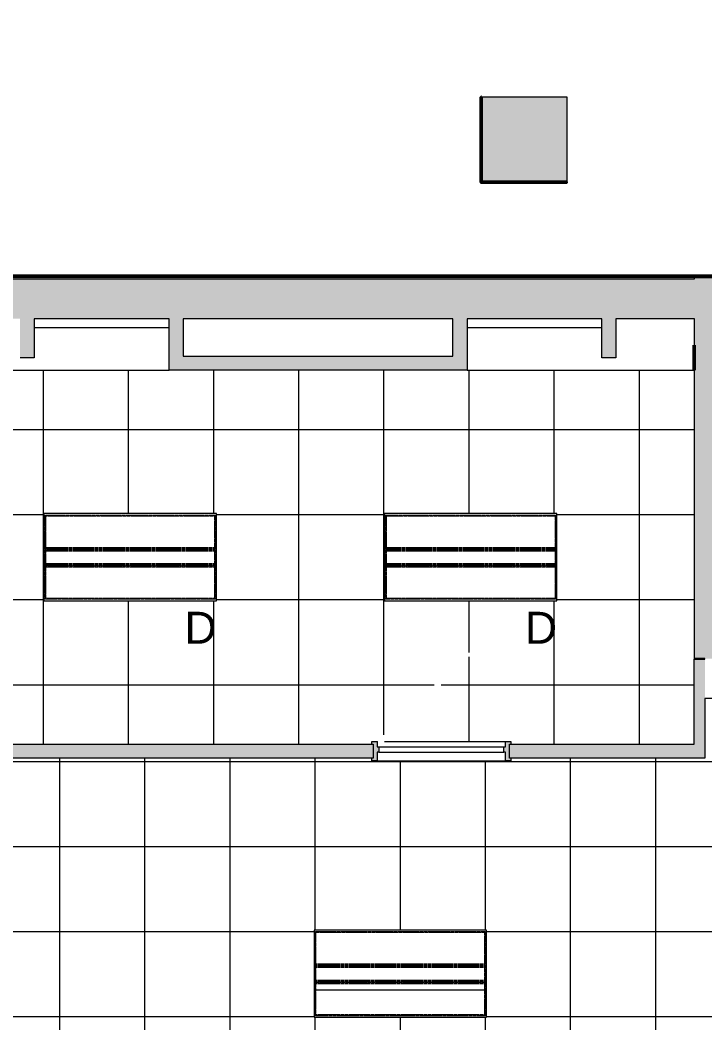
# Model space of a CAD drawing. Header units: inches. Extents: x 842 to 2180, y -10 to 1751.
# Drawn here: x 1326.4 to 1519.4, y 1199.8 to 1482.7 of the extents above; entities that cross this region are included whole.
import ezdxf

# ---------------------------------------------------------------- set-up
doc = ezdxf.new("R2010")
doc.units = ezdxf.units.IN
doc.header["$MEASUREMENT"] = 0
doc.linetypes.add('Demolished', pattern=[0.1875, 0.125, -0.0625])
for name, color, linetype, lineweight in [('A-CLNG', 13, 'Demolished', 9), ('A-CLNG-PATT', 13, 'Demolished', 9), ('A-DOOR', 31, 'Continuous', 13), ('A-WALL-PATT', 111, 'Continuous', 13), ('E-LITE-EQPM', 33, 'Demolished', 9), ('E-LITE-EQPM-IDEN', 33, 'Continuous', 9), ('hide', 7, 'Continuous', 9), ('I-WALL', 2, 'Continuous', 13), ('Orbis - Background_dwg', 8, 'Continuous', 9), ('Orbis_AR$0$A-Wall-Exst', 7, 'Continuous', 9), ('Orbis_BB$0$A-Wall-Exst', 7, 'Continuous', 9), ('Orbis_BB$0$TI_Grid_E957150$0$S-P1-COLS-CONC', 50, 'Continuous', 50), ('Orbis_BB$0$TI_Grid_E957150$0$S-P1-COLS-CONC-PATT', 250, 'Continuous', 20), ('Orbis_BB$0$TI_Grid_E957150$0$S-P4-COLS-CONC', 50, 'Continuous', 50), ('Orbis_BB$0$TI_Grid_E957150$0$S-P4-COLS-CONC-PATT', 250, 'Continuous', 20), ('Orbis_Furn$0$A-Furn', 7, 'Continuous', 9), ('S-COLS', 52, 'Continuous', 13)]:
    doc.layers.add(name, color=color, linetype=linetype, lineweight=lineweight)
doc.styles.add('Arial', font='arial.ttf', dxfattribs={"height": 9})

# ---------------------------------------------------------------- blocks, each defined once
blk = doc.blocks.new('Concrete-Rectangular-Column - 24 x 24-6914337-Level XX  RCP DEMO')
at = {"layer": 'S-COLS', "lineweight": 9}
blk.add_hatch(color=7, dxfattribs=at).paths.add_polyline_path([(-12, -12), (12, -12), (12, 12), (-12, 12)], flags=0)
at = {"layer": 'S-COLS', "color": 8, "lineweight": 20}
for p, q in [((-12, 12), (12, 12)), ((-12, -12), (-12, 12)), ((12, 12), (12, -12)), ((12, -12), (-12, -12))]:
    blk.add_line(p, q, dxfattribs=at)
blk = doc.blocks.new('Door - Single - Solid Door-7323219-Level XX  RCP DEMO')
at = {"layer": 'A-DOOR'}
h = blk.add_hatch(color=10, dxfattribs=at)
h.paths.add_polyline_path([(22.12, -2.66), (23.62, -2.66), (23.62, -1.91), (23.24, -1.91), (23.24, 2.09), (23.62, 2.09), (23.62, 2.84), (22.12, 2.84), (22.12, 1.34), (21.62, 1.34), (21.62, -0.16), (22.12, -0.16), (22.12, -1.91)], flags=0)
h.paths.add_polyline_path([(-14.13, -2.66), (-14.13, -0.16), (-13.63, -0.16), (-13.63, 1.34), (-14.13, 1.34), (-14.13, 2.84), (-15.63, 2.84), (-15.63, 2.09), (-15.26, 2.09), (-15.26, -1.91), (-15.63, -1.91), (-15.63, -2.66), (-15.26, -2.66)], flags=0)
at = {"layer": 'A-DOOR', "color": 8, "lineweight": 20}
for p, q in [((-15.63, 2.09), (-15.63, 2.84)), ((-15.63, 2.84), (-14.13, 2.84)), ((-14.13, 2.84), (-14.13, 1.34)), ((22.12, 1.34), (22.12, 2.84)), ((22.12, 2.84), (23.62, 2.84)), ((23.62, 2.84), (23.62, 2.09)), ((-14.13, 1.34), (-13.63, 1.34)), ((-13.63, 1.34), (-13.63, -0.16)), ((21.62, -0.16), (21.62, 1.34)), ((21.62, 1.34), (22.12, 1.34)), ((-15.63, -2.66), (-15.63, -1.91)), ((-14.13, -2.66), (-15.63, -2.66)), ((-13.63, -0.16), (-14.13, -0.16)), ((-14.13, -0.16), (-14.13, -2.66)), ((22.12, -0.16), (21.62, -0.16)), ((22.12, -2.66), (22.12, -0.16)), ((23.62, -2.66), (22.12, -2.66)), ((23.62, -1.91), (23.62, -2.66))]:
    blk.add_line(p, q, dxfattribs=at)
at = {"layer": 'A-DOOR', "lineweight": 9}
for p, q in [((-14.13, 2.84), (-14.01, 2.84)), ((-12.06, 2.84), (22.12, 2.84)), ((-13.63, 1.34), (21.62, 1.34)), ((-14.13, -2.66), (22.12, -2.66)), ((-13.63, -0.16), (21.62, -0.16))]:
    blk.add_line(p, q, dxfattribs=at)
blk = doc.blocks.new('L-Recessed-Axis-Plano - 2 X 4-4550867-Level XX  RCP DEMO')
at = {"layer": 'E-LITE-EQPM', "color": 7}
for p, q in [((23.91, 11.87), (-23.91, 11.87)), ((-23.91, 11.87), (-23.91, -11.88)), ((-23.87, -11.56), (-23.87, 11.56)), ((-23.87, 11.56), (23.88, 11.56)), ((23.88, 11.56), (23.88, -11.56)), ((23.91, -11.88), (23.91, 11.87)), ((-23.87, 2.74), (23.88, 2.74)), ((23.88, 2.51), (-23.87, 2.51)), ((-23.87, 2.3), (23.88, 2.3)), ((-23.87, 2.2), (23.88, 2.2)), ((-23.87, 1.83), (23.88, 1.83)), ((-23.87, -1.83), (23.88, -1.83)), ((-23.87, -2.2), (23.88, -2.2)), ((-23.87, -2.3), (23.88, -2.3)), ((-23.87, -2.51), (23.88, -2.51)), ((-23.87, -2.74), (23.88, -2.74)), ((-23.91, -11.88), (23.91, -11.88)), ((23.88, -11.56), (-23.87, -11.56))]:
    blk.add_line(p, q, dxfattribs=at)
blk = doc.blocks.new('Orbis - Background_dwg_Orbis_BB-7347761-Level XX  RCP DEMO')
at = {"layer": 'Orbis_BB$0$A-Wall-Exst'}
h = blk.add_hatch(color=256, dxfattribs=at)
h.paths.add_polyline_path([(12333.85, 2108.54), (12344.66, 2108.54), (12344.66, 2108.91), (12240.66, 2108.91), (12240.66, 2208.41), (12344.66, 2208.41), (12344.66, 2208.79), (12240.04, 2208.79), (12240.04, 2108.54), (12311.71, 2108.54)], flags=0)
h.paths.add_polyline_path([(12029.66, 2215.66), (12224.79, 2215.66), (12224.79, 2216.04), (12344.66, 2216.04), (12344.66, 2216.41), (12008.66, 2216.41), (12008.66, 2215.66), (12024.66, 2215.66)], flags=0)
h.paths.add_polyline_path([(12650.03, 2215.91), (12687.66, 2215.91), (12687.66, 2216.41), (12368.66, 2216.41), (12368.66, 2215.91), (12573.54, 2215.91)], flags=0)
h.paths.add_polyline_path([(11868.29, 2216.04), (11984.66, 2216.04), (11984.66, 2216.41), (11868.66, 2216.41), (11868.66, 2243.04), (11860.83, 2243.04), (11860.83, 2267.04), (11868.66, 2267.04), (11868.66, 2506.91), (11860.66, 2506.91), (11860.66, 2290.92), (11858.66, 2290.92), (11858.66, 2525.91), (11860.66, 2525.91), (11860.66, 2530.91), (11853.66, 2530.91), (11853.66, 2283.92), (11860.66, 2283.92), (11860.66, 2235.92), (11648.66, 2235.92), (11648.66, 2242.91), (11640.66, 2242.91), (11640.66, 2235.54), (11868.29, 2235.54), (11868.29, 2216.95)], flags=0)
h.paths.add_polyline_path([(12565.45, 2522.91), (12663.66, 2522.91), (12663.66, 2530.91), (12380.66, 2530.91), (12380.66, 2522.91)], flags=0)
h.paths.add_polyline_path([(11884.66, 2522.91), (11972.66, 2522.91), (11972.66, 2530.91), (11884.66, 2530.91)], flags=0)
h.paths.add_polyline_path([(12332.66, 2522.91), (12332.66, 2530.91), (12020.66, 2530.91), (12020.66, 2522.91), (12227.13, 2522.91)], flags=0)
at = {"layer": 'Orbis_BB$0$TI_Grid_E957150$0$S-P1-COLS-CONC-PATT', "lineweight": 9}
blk.add_hatch(color=7, dxfattribs=at).paths.add_polyline_path([(12188.66, 2242.91), (12188.66, 2243.04), (12164.77, 2243.04), (12164.77, 2266.91), (12164.66, 2266.91), (12164.66, 2242.91), (12164.77, 2242.91)], flags=0)
at = {"layer": 'Orbis_BB$0$TI_Grid_E957150$0$S-P4-COLS-CONC-PATT', "lineweight": 9}
blk.add_hatch(color=7, dxfattribs=at).paths.add_polyline_path([(12188.66, 2242.91), (12188.66, 2243.04), (12164.77, 2243.04), (12164.77, 2266.91), (12164.66, 2266.91), (12164.66, 2242.91), (12164.77, 2242.91)], flags=0)
at = {"layer": 'Orbis_BB$0$A-Wall-Exst', "color": 50, "lineweight": 50, "flags": 128}
blk.add_lwpolyline([(12344.66, 2216.04), (12344.66, 2216.41), (12240.66, 2216.41), (12008.66, 2216.41)], dxfattribs=at)
at = {"layer": 'Orbis_BB$0$TI_Grid_E957150$0$S-P1-COLS-CONC', "flags": 128}
blk.add_lwpolyline([(12164.77, 2266.91), (12164.66, 2266.91), (12164.66, 2242.91), (12188.66, 2242.91), (12188.66, 2243.04)], dxfattribs=at)
at = {"layer": 'Orbis_BB$0$TI_Grid_E957150$0$S-P4-COLS-CONC'}
blk.add_line((12188.66, 2243.04), (12188.66, 2242.91), dxfattribs=at)
at = {"layer": 'Orbis_BB$0$TI_Grid_E957150$0$S-P4-COLS-CONC', "flags": 128}
blk.add_lwpolyline([(12188.66, 2242.91), (12164.66, 2242.91), (12164.66, 2266.91), (12164.77, 2266.91)], dxfattribs=at)
blk = doc.blocks.new('Orbis - Background_dwg-7329766-Level XX  RCP DEMO')
at = {"layer": 'hide'}
h = blk.add_hatch(color=256, dxfattribs=at)
h.paths.add_polyline_path([(1664.54, 1277.35), (1664.54, 1291.35), (1664.41, 1291.35), (1664.41, 1277.48), (1629.43, 1277.48), (1629.43, 1290.97), (1629.31, 1290.97), (1629.31, 1277.35), (1663.2, 1277.35)], flags=0)
h.paths.add_polyline_path([(1664.41, 1296.6), (1664.54, 1296.6), (1664.54, 1382.47), (1664.41, 1382.47), (1664.41, 1296.79)], flags=0)
h.paths.add_polyline_path([(1519.45, 1302.47), (1519.45, 1302.6), (1516.5, 1302.6), (1516.5, 1391.05), (1516.37, 1391.05), (1516.37, 1383.97), (1516.45, 1383.97), (1516.45, 1302.47), (1518.84, 1302.47)], flags=0)
at = {"layer": 'hide', "color": 50, "lineweight": 50}
blk.add_line((1516.37, 1391.05), (1516.37, 1383.97), dxfattribs=at)
at = {"layer": 'Orbis_AR$0$A-Wall-Exst', "color": 50, "lineweight": 50}
blk.add_line((1516.5, 1391.05), (1516.37, 1391.05), dxfattribs=at)
at = {"layer": 'Orbis_Furn$0$A-Furn'}
for p, q in [((1330.37, 1395.97), (1368.37, 1395.97)), ((1452.37, 1395.97), (1490.37, 1395.97)), ((1409.65, 1209.1), (1409.25, 1209.1)), ((1457.43, 1209.1), (1409.68, 1209.1)), ((1457.87, 1209.1), (1457.47, 1209.1))]:
    blk.add_line(p, q, dxfattribs=at)
blk.add_blockref('Orbis - Background_dwg_Orbis_BB-7347761-Level XX  RCP DEMO', (-10708.29, -805.94))

msp = doc.modelspace()

# ---------------------------------------------------------------- hatches: boundary and pattern name
at = {"layer": 'A-CLNG-PATT', "linetype": 'Continuous', "lineweight": 13}
h = msp.add_hatch(dxfattribs=at)
h.set_pattern_fill('FP2_6', color=256, style=0, pattern_type=2)
h.set_pattern_definition([(0, (1404.947, 1343.224), (0, -24), []), (270, (1404.947, 1343.224), (-24, -1e-15), [])])
h.paths.add_polyline_path([(1516.45, 1278.47), (1516.45, 1383.97), (1316.37, 1383.97), (1316.37, 1383.6), (1312.5, 1383.6), (1312.5, 1383.48), (1293.45, 1383.48), (1293.45, 1347.97), (1300.37, 1347.97), (1300.37, 1278.47), (1425.5, 1278.47), (1425.5, 1279.22), (1427.12, 1279.22), (1452.58, 1304.68), (1453.55, 1303.71), (1429.06, 1279.22), (1464.75, 1279.22), (1464.75, 1278.47)], flags=0)
h.paths.add_polyline_path([(1381.73, 1318.94), (1333.1, 1318.94), (1333.1, 1343.51), (1381.73, 1343.51)], flags=0)
h.paths.add_polyline_path([(1477.73, 1318.94), (1429.1, 1318.94), (1429.1, 1343.51), (1477.73, 1343.51)], flags=0)
h = msp.add_hatch(dxfattribs=at)
h.set_pattern_fill('FP2_16', color=256, style=0, pattern_type=2)
h.set_pattern_definition([(0, (1505.56, 1153.602), (0, -24), []), (270, (1505.56, 1153.602), (-24, -1e-15), [])])
h.paths.add_polyline_path([(1772.58, 1016.92), (1776.42, 1016.92), (1776.42, 1273.6), (1625.56, 1273.6), (1625.56, 1291.35), (1519.45, 1291.35), (1519.45, 1274.47), (1464.75, 1274.47), (1464.75, 1273.72), (1425.5, 1273.72), (1425.5, 1274.47), (1292.48, 1274.47), (1292.48, 1225.88), (1313.56, 1225.88), (1313.56, 1201.32), (1292.48, 1201.32), (1292.48, 1106.01), (1313.97, 1106.01), (1313.97, 1081.45), (1292.48, 1081.45), (1292.48, 1050.1), (1296.48, 1050.1), (1296.48, 1016.92), (1771.54, 1016.92)], flags=0)
h.paths.add_polyline_path([(1721.45, 1057.62), (1721.45, 1081.45), (1697.25, 1081.45), (1697.25, 1106.01), (1745.87, 1106.01), (1745.87, 1081.83), (1769.66, 1081.83), (1769.66, 1057.62)], flags=0)
h.paths.add_polyline_path([(1337.45, 1080.62), (1337.45, 1104.83), (1385.66, 1104.83), (1385.66, 1080.62), (1349.68, 1080.62)], flags=0)
h.paths.add_polyline_path([(1601.87, 1081.45), (1553.25, 1081.45), (1553.25, 1106.01), (1601.87, 1106.01), (1601.87, 1086.68)], flags=0)
h.paths.add_polyline_path([(1457.87, 1081.45), (1409.25, 1081.45), (1409.25, 1106.01), (1457.87, 1106.01), (1457.87, 1086.68)], flags=0)
h.paths.add_polyline_path([(1721.45, 1129.62), (1721.45, 1153.83), (1769.66, 1153.83), (1769.66, 1129.62)], flags=0)
h.paths.add_polyline_path([(1434.26, 1152.62), (1433.45, 1152.62), (1433.45, 1176.83), (1481.66, 1176.83), (1481.66, 1152.62)], flags=0)
h.paths.add_polyline_path([(1385.66, 1152.62), (1337.45, 1152.62), (1337.45, 1176.83), (1385.66, 1176.83)], flags=0)
h.paths.add_polyline_path([(1577.66, 1152.62), (1529.45, 1152.62), (1529.45, 1176.83), (1577.66, 1176.83)], flags=0)
h.paths.add_polyline_path([(1730.29, 1201.45), (1697.25, 1201.45), (1697.25, 1226.01), (1745.87, 1226.01), (1745.87, 1201.45)], flags=0)
h.paths.add_polyline_path([(1601.87, 1201.45), (1553.25, 1201.45), (1553.25, 1226.01), (1601.87, 1226.01)], flags=0)
h.paths.add_polyline_path([(1409.25, 1201.45), (1409.25, 1226.01), (1457.87, 1226.01), (1457.87, 1201.45), (1434.26, 1201.45)], flags=0)
h.paths.add_polyline_path([(1730.29, 1226.37), (1721.45, 1226.37), (1721.45, 1250.58), (1769.66, 1250.58), (1769.66, 1226.37)], flags=0)
at = {"layer": 'A-WALL-PATT', "lineweight": 9}
for points in [[(1494.37, 1398.47), (1516.5, 1398.47), (1516.5, 1409.72), (1300.37, 1409.72), (1300.37, 1398.47), (1490.37, 1398.47)], [(1636.37, 1402.85), (1636.37, 1410.1), (1516.5, 1410.1), (1516.5, 1402.85), (1603.42, 1402.85)], [(1531.75, 1302.6), (1531.75, 1402.85), (1516.5, 1402.85), (1516.5, 1302.6), (1519.45, 1302.6)], [(1330.37, 1387.47), (1330.37, 1398.47), (1326.37, 1398.47), (1326.37, 1387.47)], [(1372.37, 1387.97), (1372.37, 1398.47), (1368.37, 1398.47), (1368.37, 1387.97)], [(1452.37, 1387.97), (1452.37, 1398.47), (1448.37, 1398.47), (1448.37, 1387.97)], [(1494.37, 1387.47), (1494.37, 1398.47), (1490.37, 1398.47), (1490.37, 1387.47)], [(1452.37, 1383.97), (1452.37, 1387.97), (1368.37, 1387.97), (1368.37, 1383.97), (1434.26, 1383.97)], [(1518.84, 1274.47), (1519.45, 1274.47), (1519.45, 1302.47), (1516.45, 1302.47), (1516.45, 1274.47)]]:
    msp.add_hatch(color=7, dxfattribs=at).paths.add_polyline_path(points, flags=0)
h = msp.add_hatch(color=7, dxfattribs=at)
h.paths.add_polyline_path([(1516.45, 1274.47), (1516.45, 1278.47), (1464.37, 1278.47), (1464.37, 1274.47)], flags=0)
h.paths.add_polyline_path([(1425.87, 1274.47), (1425.87, 1278.47), (1268.37, 1278.47), (1268.37, 1274.47), (1349.68, 1274.47)], flags=0)
h.paths.add_polyline_path([(1229.87, 1274.47), (1229.87, 1278.47), (1222.37, 1278.47), (1222.37, 1274.47)], flags=0)

# ---------------------------------------------------------------- linework, layer by layer
at = {"layer": 'A-CLNG', "linetype": 'Continuous', "lineweight": 13}
for p, q in [((1316.37, 1383.97), (1368.37, 1383.97)), ((1452.37, 1383.97), (1516.45, 1383.97)), ((1516.45, 1383.97), (1516.45, 1302.47)), ((1381.73, 1343.51), (1333.1, 1343.51)), ((1333.1, 1343.51), (1333.1, 1318.94)), ((1381.73, 1318.94), (1381.73, 1343.51)), ((1477.73, 1343.51), (1429.1, 1343.51)), ((1429.1, 1343.51), (1429.1, 1318.94)), ((1477.73, 1318.94), (1477.73, 1343.51)), ((1333.1, 1318.94), (1381.73, 1318.94)), ((1429.1, 1318.94), (1477.73, 1318.94)), ((1457.87, 1226.01), (1409.25, 1226.01)), ((1409.25, 1226.01), (1409.25, 1201.45)), ((1457.87, 1201.45), (1457.87, 1226.01)), ((1409.25, 1201.45), (1457.87, 1201.45))]:
    msp.add_line(p, q, dxfattribs=at)
at = {"layer": 'I-WALL', "color": 8, "lineweight": 20}
for p, q in [((1300.37, 1409.72), (1516.5, 1409.72)), ((1516.5, 1409.72), (1516.5, 1410.1)), ((1516.5, 1410.1), (1636.37, 1410.1)), ((1368.37, 1398.47), (1330.37, 1398.47)), ((1330.37, 1398.47), (1330.37, 1387.47)), ((1368.37, 1383.97), (1368.37, 1398.47)), ((1448.37, 1398.47), (1372.37, 1398.47)), ((1372.37, 1398.47), (1372.37, 1387.97)), ((1448.37, 1387.97), (1448.37, 1398.47)), ((1490.37, 1398.47), (1452.37, 1398.47)), ((1452.37, 1398.47), (1452.37, 1383.97)), ((1490.37, 1387.47), (1490.37, 1398.47)), ((1516.5, 1398.47), (1494.37, 1398.47)), ((1494.37, 1398.47), (1494.37, 1387.47)), ((1516.5, 1302.6), (1516.5, 1398.47)), ((1330.37, 1387.47), (1326.37, 1387.47)), ((1372.37, 1387.97), (1448.37, 1387.97)), ((1494.37, 1387.47), (1490.37, 1387.47)), ((1452.37, 1383.97), (1368.37, 1383.97)), ((1516.45, 1278.47), (1516.45, 1302.47)), ((1516.45, 1302.47), (1519.45, 1302.47)), ((1519.45, 1302.6), (1516.5, 1302.6)), ((1519.45, 1302.47), (1519.45, 1302.6)), ((1625.56, 1291.35), (1519.45, 1291.35)), ((1519.45, 1291.35), (1519.45, 1274.47)), ((1300.37, 1278.47), (1425.87, 1278.47)), ((1425.87, 1278.47), (1425.87, 1274.47)), ((1464.37, 1278.47), (1516.45, 1278.47)), ((1464.37, 1274.47), (1464.37, 1278.47)), ((1425.87, 1274.47), (1268.37, 1274.47)), ((1516.45, 1274.47), (1464.37, 1274.47)), ((1519.45, 1274.47), (1516.45, 1274.47))]:
    msp.add_line(p, q, dxfattribs=at)

# ---------------------------------------------------------------- block references
at = {"layer": 'A-DOOR'}
msp.add_blockref('Door - Single - Solid Door-7323219-Level XX  RCP DEMO', (1441.13, 1276.39), dxfattribs=at)
at = {"layer": 'E-LITE-EQPM', "color": 7, "extrusion": (0, 0, -1), "rotation": 180}
for p in [(-1357.42, 1331.22), (-1453.42, 1331.22), (-1433.56, 1213.73)]:
    msp.add_blockref('L-Recessed-Axis-Plano - 2 X 4-4550867-Level XX  RCP DEMO', p, dxfattribs=at)
at = {"layer": 'Orbis - Background_dwg', "color": 7}
msp.add_blockref('Orbis - Background_dwg-7329766-Level XX  RCP DEMO', (0, 0), dxfattribs=at)
at = {"layer": 'S-COLS', "lineweight": 9}
msp.add_blockref('Concrete-Rectangular-Column - 24 x 24-6914337-Level XX  RCP DEMO', (1468.48, 1449.1), dxfattribs=at)

# ---------------------------------------------------------------- texts
at = {"layer": 'E-LITE-EQPM-IDEN', "char_height": 9, "width": 11.211, "attachment_point": 1, "style": 'Arial'}
for insert in [(1372.69, 1315.81), (1468.69, 1315.81)]:
    msp.add_mtext('D', dxfattribs=dict(at, insert=insert))

doc.saveas('drawing.dxf')
